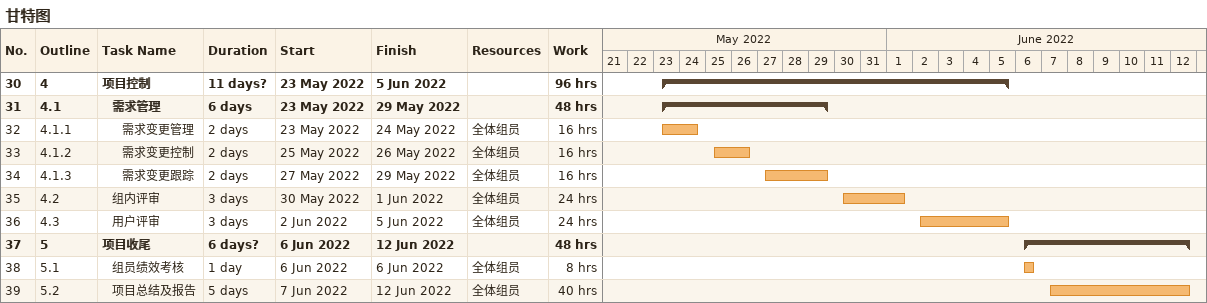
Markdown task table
甘特图

| ID | WBS | Task | Duration | Start | Finish | Resources | Work (h) |
|---|---|---|---|---|---|---|---|
| 30 | 4 | **项目控制** | 11d? | 2022-05-23 | 2022-06-05 |  | 96 |
| 31 | 4.1 | **需求管理** | 6d | 2022-05-23 | 2022-05-29 |  | 48 |
| 32 | 4.1.1 | 需求变更管理 | 2d | 2022-05-23 | 2022-05-24 | 全体组员 | 16 |
| 33 | 4.1.2 | 需求变更控制 | 2d | 2022-05-25 | 2022-05-26 | 全体组员 | 16 |
| 34 | 4.1.3 | 需求变更跟踪 | 2d | 2022-05-27 | 2022-05-29 | 全体组员 | 16 |
| 35 | 4.2 | 组内评审 | 3d | 2022-05-30 | 2022-06-01 | 全体组员 | 24 |
| 36 | 4.3 | 用户评审 | 3d | 2022-06-02 | 2022-06-05 | 全体组员 | 24 |
| 37 | 5 | **项目收尾** | 6d? | 2022-06-06 | 2022-06-12 |  | 48 |
| 38 | 5.1 | 组员绩效考核 | 1d | 2022-06-06 | 2022-06-06 | 全体组员 | 8 |
| 39 | 5.2 | 项目总结及报告 | 5d | 2022-06-07 | 2022-06-12 | 全体组员 | 40 |
